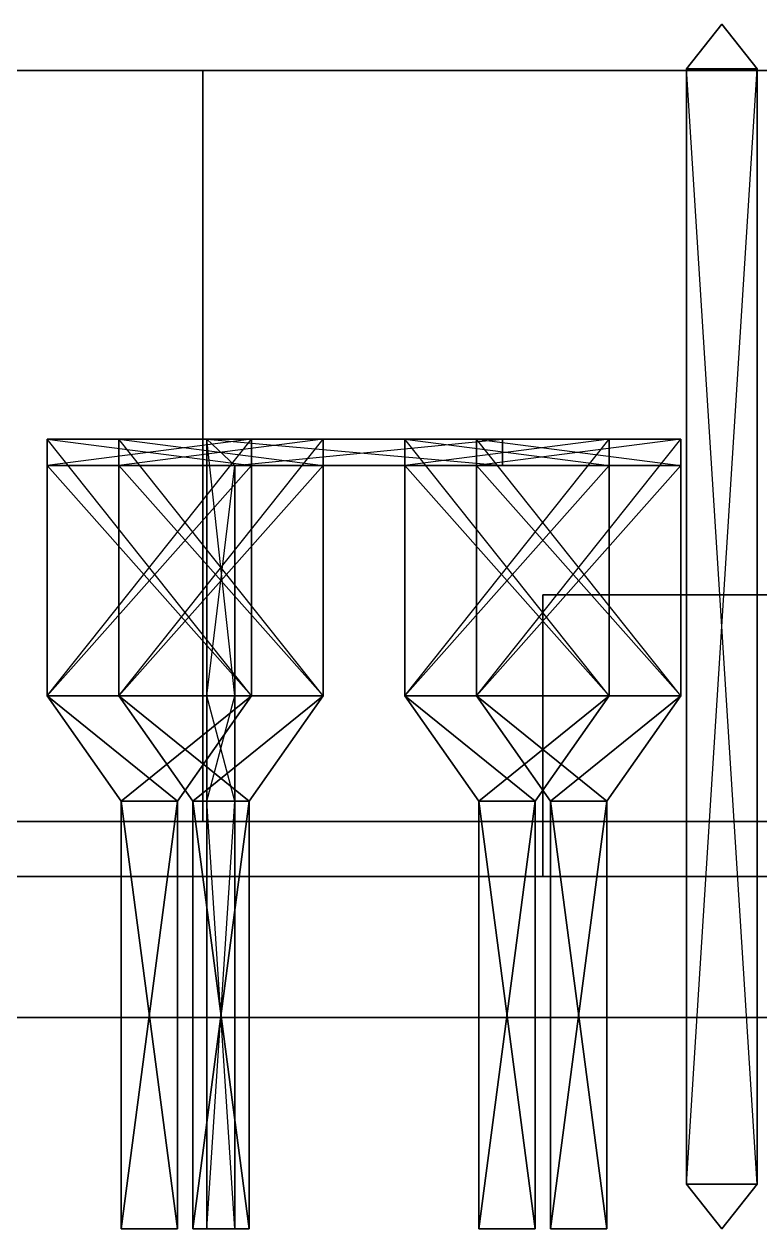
# Model space of a CAD drawing. Extents: x -2.5 to 50.3, y -2 to 6.5.
# Drawn here: x 27.05 to 32.27, y -2 to 6.55 of the extents above; entities that cross this region are included whole.
import ezdxf

# ---------------------------------------------------------------- set-up
doc = ezdxf.new("R2010")
doc.units = 0
doc.layers.add('UB3D', color=1, linetype='CONTINUOUS')

msp = doc.modelspace()

# ---------------------------------------------------------------- linework, layer by layer
at = {"layer": 'UB3D', "color": 254}
for points in [[(32.254, 6.233333, -57.154), (31.754, 6.233333, -57.154), (32.004, 6.55, -57.404)], [(31.754, 6.233333, -57.654), (32.254, 6.233333, -57.654), (32.004, 6.55, -57.404)], [(31.754, 6.233333, -57.154), (31.754, 6.233333, -57.654), (32.004, 6.55, -57.404)], [(32.254, 6.233333, -57.654), (32.254, 6.233333, -57.154), (32.004, 6.55, -57.404)], [(32.254, -1.683333, -57.154), (31.754, -1.683333, -57.154), (32.254, 6.233333, -57.154)], [(31.754, -1.683333, -57.154), (32.254, 6.233333, -57.154), (31.754, 6.233333, -57.154)], [(31.754, -1.683333, -57.654), (32.254, -1.683333, -57.654), (31.754, 6.233333, -57.654)], [(32.254, -1.683333, -57.654), (31.754, 6.233333, -57.654), (32.254, 6.233333, -57.654)], [(31.754, -1.683333, -57.154), (31.754, -1.683333, -57.654), (31.754, 6.233333, -57.154)], [(31.754, -1.683333, -57.654), (31.754, 6.233333, -57.154), (31.754, 6.233333, -57.654)], [(32.254, -1.683333, -57.654), (32.254, -1.683333, -57.154), (32.254, 6.233333, -57.654)], [(32.254, -1.683333, -57.154), (32.254, 6.233333, -57.654), (32.254, 6.233333, -57.154)], [(28.665, 1.783375, -12.8), (27.215, 1.783375, -12.8), (28.665, 3.605, -12.8)], [(27.215, 1.783375, -12.8), (28.665, 3.605, -12.8), (27.215, 3.605, -12.8)], [(28.665, 3.605, -12.8), (27.215, 3.605, -12.8), (28.665, 3.605, -10.7)], [(27.215, 3.605, -12.8), (28.665, 3.605, -10.7), (27.215, 3.605, -10.7)], [(28.665, 3.605, -10.7), (27.215, 3.605, -10.7), (28.665, 3.418166, -10.7)], [(27.215, 3.605, -10.7), (28.665, 3.418166, -10.7), (27.215, 3.418166, -10.7)], [(27.215, 1.783375, -12.8), (27.215, 1.783375, -12.6), (27.215, 3.605, -12.8)], [(27.215, 1.783375, -12.6), (27.215, 3.605, -12.8), (27.215, 3.418166, -12.6)], [(27.215, 3.605, -12.8), (27.215, 3.418166, -12.6), (27.215, 3.605, -10.7)], [(27.215, 3.418166, -12.6), (27.215, 3.605, -10.7), (27.215, 3.418166, -10.7)], [(27.215, 1.783375, -4.98), (28.665, 1.783375, -4.98), (27.215, 3.605, -4.98)], [(28.665, 1.783375, -4.98), (27.215, 3.605, -4.98), (28.665, 3.605, -4.98)], [(27.215, 3.605, -4.98), (28.665, 3.605, -4.98), (27.215, 3.605, -7.08)], [(28.665, 3.605, -4.98), (27.215, 3.605, -7.08), (28.665, 3.605, -7.08)], [(27.215, 3.605, -7.08), (28.665, 3.605, -7.08), (27.215, 3.418166, -7.08)], [(28.665, 3.605, -7.08), (27.215, 3.418166, -7.08), (28.665, 3.418166, -7.08)], [(27.215, 1.783375, -4.98), (27.215, 3.418166, -5.18), (27.215, 3.605, -4.98)], [(27.215, 3.418166, -5.18), (27.215, 3.605, -4.98), (27.215, 3.418166, -7.08)], [(27.215, 3.605, -4.98), (27.215, 3.418166, -7.08), (27.215, 3.605, -7.08)], [(27.723, 1.783375, -19.712), (29.173, 1.783375, -19.712), (27.723, 3.605, -19.712)], [(29.173, 1.783375, -19.712), (27.723, 3.605, -19.712), (29.173, 3.605, -19.712)], [(27.723, 3.605, -19.712), (29.173, 3.605, -19.712), (27.723, 3.605, -21.812)], [(29.173, 3.605, -19.712), (27.723, 3.605, -21.812), (29.173, 3.605, -21.812)], [(27.723, 3.605, -21.812), (29.173, 3.605, -21.812), (27.723, 3.418166, -21.812)], [(29.173, 3.605, -21.812), (27.723, 3.418166, -21.812), (29.173, 3.418166, -21.812)], [(27.723, 1.783375, -19.712), (27.723, 3.418166, -19.912), (27.723, 3.605, -19.712)], [(27.723, 3.418166, -19.912), (27.723, 3.605, -19.712), (27.723, 3.418166, -21.812)], [(27.723, 3.605, -19.712), (27.723, 3.418166, -21.812), (27.723, 3.605, -21.812)], [(29.173, 1.783375, -27.532), (27.723, 1.783375, -27.532), (29.173, 3.605, -27.532)], [(27.723, 1.783375, -27.532), (29.173, 3.605, -27.532), (27.723, 3.605, -27.532)], [(29.173, 3.605, -27.532), (27.723, 3.605, -27.532), (29.173, 3.605, -25.432)], [(27.723, 3.605, -27.532), (29.173, 3.605, -25.432), (27.723, 3.605, -25.432)], [(29.173, 3.605, -25.432), (27.723, 3.605, -25.432), (29.173, 3.418166, -25.432)], [(27.723, 3.605, -25.432), (29.173, 3.418166, -25.432), (27.723, 3.418166, -25.432)], [(27.723, 1.783375, -27.532), (27.723, 1.783375, -27.332), (27.723, 3.605, -27.532)], [(27.723, 1.783375, -27.332), (27.723, 3.605, -27.532), (27.723, 3.418166, -27.332)], [(27.723, 3.605, -27.532), (27.723, 3.418166, -27.332), (27.723, 3.605, -25.432)], [(27.723, 3.418166, -27.332), (27.723, 3.605, -25.432), (27.723, 3.418166, -25.432)], [(28.348, 1.783375, -49.493), (28.348, 1.783375, -48.043), (28.348, 3.605, -49.493)], [(28.348, 1.783375, -48.043), (28.348, 3.605, -49.493), (28.348, 3.605, -48.043)], [(28.348, 3.605, -49.493), (28.348, 3.605, -48.043), (30.448, 3.605, -49.493)], [(28.348, 3.605, -48.043), (30.448, 3.605, -49.493), (30.448, 3.605, -48.043)], [(28.348, 1.783375, -49.493), (28.548, 3.418166, -49.493), (28.348, 3.605, -49.493)], [(28.548, 3.418166, -49.493), (28.348, 3.605, -49.493), (30.448, 3.418166, -49.493)], [(28.348, 3.605, -49.493), (30.448, 3.418166, -49.493), (30.448, 3.605, -49.493)], [(28.348, 1.783375, -48.043), (28.548, 1.783375, -48.043), (28.348, 3.605, -48.043)], [(28.548, 1.783375, -48.043), (28.348, 3.605, -48.043), (28.548, 3.418166, -48.043)], [(28.348, 3.605, -48.043), (28.548, 3.418166, -48.043), (30.448, 3.605, -48.043)], [(28.348, 1.783375, -41.873), (28.348, 1.783375, -40.423), (28.348, 3.605, -41.873)], [(28.348, 1.783375, -40.423), (28.348, 3.605, -41.873), (28.348, 3.605, -40.423)], [(28.348, 3.605, -41.873), (28.348, 3.605, -40.423), (30.448, 3.605, -41.873)], [(28.348, 3.605, -40.423), (30.448, 3.605, -41.873), (30.448, 3.605, -40.423)], [(28.348, 1.783375, -41.873), (28.548, 3.418166, -41.873), (28.348, 3.605, -41.873)], [(28.548, 3.418166, -41.873), (28.348, 3.605, -41.873), (30.448, 3.418166, -41.873)], [(28.348, 3.605, -41.873), (30.448, 3.418166, -41.873), (30.448, 3.605, -41.873)], [(28.348, 1.783375, -40.423), (28.548, 1.783375, -40.423), (28.348, 3.605, -40.423)], [(28.548, 1.783375, -40.423), (28.348, 3.605, -40.423), (28.548, 3.418166, -40.423)], [(28.348, 3.605, -40.423), (28.548, 3.418166, -40.423), (30.448, 3.605, -40.423)], [(28.348, 1.783375, -39.333), (28.348, 1.783375, -37.883), (28.348, 3.605, -39.333)], [(28.348, 1.783375, -37.883), (28.348, 3.605, -39.333), (28.348, 3.605, -37.883)], [(28.348, 3.605, -39.333), (28.348, 3.605, -37.883), (30.448, 3.605, -39.333)], [(28.348, 3.605, -37.883), (30.448, 3.605, -39.333), (30.448, 3.605, -37.883)], [(28.348, 1.783375, -39.333), (28.548, 3.418166, -39.333), (28.348, 3.605, -39.333)], [(28.548, 3.418166, -39.333), (28.348, 3.605, -39.333), (30.448, 3.418166, -39.333)], [(28.348, 3.605, -39.333), (30.448, 3.418166, -39.333), (30.448, 3.605, -39.333)], [(28.348, 1.783375, -37.883), (28.548, 1.783375, -37.883), (28.348, 3.605, -37.883)], [(28.548, 1.783375, -37.883), (28.348, 3.605, -37.883), (28.548, 3.418166, -37.883)], [(28.348, 3.605, -37.883), (28.548, 3.418166, -37.883), (30.448, 3.605, -37.883)], [(28.348, 1.783375, -36.793), (28.348, 1.783375, -35.343), (28.348, 3.605, -36.793)], [(28.348, 1.783375, -35.343), (28.348, 3.605, -36.793), (28.348, 3.605, -35.343)], [(28.348, 3.605, -36.793), (28.348, 3.605, -35.343), (30.448, 3.605, -36.793)], [(28.348, 3.605, -35.343), (30.448, 3.605, -36.793), (30.448, 3.605, -35.343)], [(28.348, 1.783375, -36.793), (28.548, 3.418166, -36.793), (28.348, 3.605, -36.793)], [(28.548, 3.418166, -36.793), (28.348, 3.605, -36.793), (30.448, 3.418166, -36.793)], [(28.348, 3.605, -36.793), (30.448, 3.418166, -36.793), (30.448, 3.605, -36.793)], [(28.348, 1.783375, -35.343), (28.548, 1.783375, -35.343), (28.348, 3.605, -35.343)], [(28.548, 1.783375, -35.343), (28.348, 3.605, -35.343), (28.548, 3.418166, -35.343)], [(28.348, 3.605, -35.343), (28.548, 3.418166, -35.343), (30.448, 3.605, -35.343)], [(28.348, 1.783375, -46.953), (28.348, 1.783375, -45.503), (28.348, 3.605, -46.953)], [(28.348, 1.783375, -45.503), (28.348, 3.605, -46.953), (28.348, 3.605, -45.503)], [(28.348, 3.605, -46.953), (28.348, 3.605, -45.503), (30.448, 3.605, -46.953)], [(28.348, 3.605, -45.503), (30.448, 3.605, -46.953), (30.448, 3.605, -45.503)], [(28.348, 1.783375, -46.953), (28.548, 3.418166, -46.953), (28.348, 3.605, -46.953)], [(28.548, 3.418166, -46.953), (28.348, 3.605, -46.953), (30.448, 3.418166, -46.953)], [(28.348, 3.605, -46.953), (30.448, 3.418166, -46.953), (30.448, 3.605, -46.953)], [(28.348, 1.783375, -45.503), (28.548, 1.783375, -45.503), (28.348, 3.605, -45.503)], [(28.548, 1.783375, -45.503), (28.348, 3.605, -45.503), (28.548, 3.418166, -45.503)], [(28.348, 3.605, -45.503), (28.548, 3.418166, -45.503), (30.448, 3.605, -45.503)], [(28.348, 1.783375, -44.413), (28.348, 1.783375, -42.963), (28.348, 3.605, -44.413)], [(28.348, 1.783375, -42.963), (28.348, 3.605, -44.413), (28.348, 3.605, -42.963)], [(28.348, 3.605, -44.413), (28.348, 3.605, -42.963), (30.448, 3.605, -44.413)], [(28.348, 3.605, -42.963), (30.448, 3.605, -44.413), (30.448, 3.605, -42.963)], [(28.348, 1.783375, -44.413), (28.548, 3.418166, -44.413), (28.348, 3.605, -44.413)], [(28.548, 3.418166, -44.413), (28.348, 3.605, -44.413), (30.448, 3.418166, -44.413)], [(28.348, 3.605, -44.413), (30.448, 3.418166, -44.413), (30.448, 3.605, -44.413)], [(28.348, 1.783375, -42.963), (28.548, 1.783375, -42.963), (28.348, 3.605, -42.963)], [(28.548, 1.783375, -42.963), (28.348, 3.605, -42.963), (28.548, 3.418166, -42.963)], [(28.348, 3.605, -42.963), (28.548, 3.418166, -42.963), (30.448, 3.605, -42.963)], [(28.348, 1.783375, -52.033), (28.348, 1.783375, -50.583), (28.348, 3.605, -52.033)], [(28.348, 1.783375, -50.583), (28.348, 3.605, -52.033), (28.348, 3.605, -50.583)], [(28.348, 3.605, -52.033), (28.348, 3.605, -50.583), (30.448, 3.605, -52.033)], [(28.348, 3.605, -50.583), (30.448, 3.605, -52.033), (30.448, 3.605, -50.583)], [(28.348, 1.783375, -52.033), (28.548, 3.418166, -52.033), (28.348, 3.605, -52.033)], [(28.548, 3.418166, -52.033), (28.348, 3.605, -52.033), (30.448, 3.418166, -52.033)], [(28.348, 3.605, -52.033), (30.448, 3.418166, -52.033), (30.448, 3.605, -52.033)], [(28.348, 1.783375, -50.583), (28.548, 1.783375, -50.583), (28.348, 3.605, -50.583)], [(28.548, 1.783375, -50.583), (28.348, 3.605, -50.583), (28.548, 3.418166, -50.583)], [(28.348, 3.605, -50.583), (28.548, 3.418166, -50.583), (30.448, 3.605, -50.583)], [(28.348, 1.783375, -34.253), (28.348, 1.783375, -32.803), (28.348, 3.605, -34.253)], [(28.348, 1.783375, -32.803), (28.348, 3.605, -34.253), (28.348, 3.605, -32.803)], [(28.348, 3.605, -34.253), (28.348, 3.605, -32.803), (30.448, 3.605, -34.253)], [(28.348, 3.605, -32.803), (30.448, 3.605, -34.253), (30.448, 3.605, -32.803)], [(28.348, 1.783375, -34.253), (28.548, 3.418166, -34.253), (28.348, 3.605, -34.253)], [(28.548, 3.418166, -34.253), (28.348, 3.605, -34.253), (30.448, 3.418166, -34.253)], [(28.348, 3.605, -34.253), (30.448, 3.418166, -34.253), (30.448, 3.605, -34.253)], [(28.348, 1.783375, -32.803), (28.548, 1.783375, -32.803), (28.348, 3.605, -32.803)], [(28.548, 1.783375, -32.803), (28.348, 3.605, -32.803), (28.548, 3.418166, -32.803)], [(28.348, 3.605, -32.803), (28.548, 3.418166, -32.803), (30.448, 3.605, -32.803)], [(28.548, 3.418166, -48.043), (30.448, 3.605, -48.043), (30.448, 3.418166, -48.043)], [(28.548, 3.418166, -40.423), (30.448, 3.605, -40.423), (30.448, 3.418166, -40.423)], [(28.548, 3.418166, -37.883), (30.448, 3.605, -37.883), (30.448, 3.418166, -37.883)], [(28.548, 3.418166, -35.343), (30.448, 3.605, -35.343), (30.448, 3.418166, -35.343)], [(28.548, 3.418166, -45.503), (30.448, 3.605, -45.503), (30.448, 3.418166, -45.503)], [(28.548, 3.418166, -42.963), (30.448, 3.605, -42.963), (30.448, 3.418166, -42.963)], [(28.548, 3.418166, -50.583), (30.448, 3.605, -50.583), (30.448, 3.418166, -50.583)], [(28.548, 3.418166, -32.803), (30.448, 3.605, -32.803), (30.448, 3.418166, -32.803)], [(28.665, 1.783375, -12.8), (28.665, 3.418166, -12.6), (28.665, 3.605, -12.8)], [(28.665, 3.418166, -12.6), (28.665, 3.605, -12.8), (28.665, 3.418166, -10.7)], [(28.665, 3.605, -12.8), (28.665, 3.418166, -10.7), (28.665, 3.605, -10.7)], [(28.665, 1.783375, -4.98), (28.665, 1.783375, -5.18), (28.665, 3.605, -4.98)], [(28.665, 1.783375, -5.18), (28.665, 3.605, -4.98), (28.665, 3.418166, -5.18)], [(28.665, 3.605, -4.98), (28.665, 3.418166, -5.18), (28.665, 3.605, -7.08)], [(28.665, 3.418166, -5.18), (28.665, 3.605, -7.08), (28.665, 3.418166, -7.08)], [(29.173, 1.783375, -19.712), (29.173, 1.783375, -19.912), (29.173, 3.605, -19.712)], [(29.173, 1.783375, -19.912), (29.173, 3.605, -19.712), (29.173, 3.418166, -19.912)], [(29.173, 3.605, -19.712), (29.173, 3.418166, -19.912), (29.173, 3.605, -21.812)], [(29.173, 3.418166, -19.912), (29.173, 3.605, -21.812), (29.173, 3.418166, -21.812)], [(29.173, 1.783375, -27.532), (29.173, 3.418166, -27.332), (29.173, 3.605, -27.532)], [(29.173, 3.418166, -27.332), (29.173, 3.605, -27.532), (29.173, 3.418166, -25.432)], [(29.173, 3.605, -27.532), (29.173, 3.418166, -25.432), (29.173, 3.605, -25.432)], [(31.205, 1.783375, -12.8), (29.755, 1.783375, -12.8), (31.205, 3.605, -12.8)], [(29.755, 1.783375, -12.8), (31.205, 3.605, -12.8), (29.755, 3.605, -12.8)], [(31.205, 3.605, -12.8), (29.755, 3.605, -12.8), (31.205, 3.605, -10.7)], [(29.755, 3.605, -12.8), (31.205, 3.605, -10.7), (29.755, 3.605, -10.7)], [(31.205, 3.605, -10.7), (29.755, 3.605, -10.7), (31.205, 3.418166, -10.7)], [(29.755, 3.605, -10.7), (31.205, 3.418166, -10.7), (29.755, 3.418166, -10.7)], [(29.755, 1.783375, -12.8), (29.755, 1.783375, -12.6), (29.755, 3.605, -12.8)], [(29.755, 1.783375, -12.6), (29.755, 3.605, -12.8), (29.755, 3.418166, -12.6)], [(29.755, 3.605, -12.8), (29.755, 3.418166, -12.6), (29.755, 3.605, -10.7)], [(29.755, 3.418166, -12.6), (29.755, 3.605, -10.7), (29.755, 3.418166, -10.7)], [(29.755, 1.783375, -4.98), (31.205, 1.783375, -4.98), (29.755, 3.605, -4.98)], [(31.205, 1.783375, -4.98), (29.755, 3.605, -4.98), (31.205, 3.605, -4.98)], [(29.755, 3.605, -4.98), (31.205, 3.605, -4.98), (29.755, 3.605, -7.08)], [(31.205, 3.605, -4.98), (29.755, 3.605, -7.08), (31.205, 3.605, -7.08)], [(29.755, 3.605, -7.08), (31.205, 3.605, -7.08), (29.755, 3.418166, -7.08)], [(31.205, 3.605, -7.08), (29.755, 3.418166, -7.08), (31.205, 3.418166, -7.08)], [(29.755, 1.783375, -4.98), (29.755, 3.418166, -5.18), (29.755, 3.605, -4.98)], [(29.755, 3.418166, -5.18), (29.755, 3.605, -4.98), (29.755, 3.418166, -7.08)], [(29.755, 3.605, -4.98), (29.755, 3.418166, -7.08), (29.755, 3.605, -7.08)], [(31.713, 1.783375, -27.532), (30.263, 1.783375, -27.532), (31.713, 3.605, -27.532)], [(30.263, 1.783375, -27.532), (31.713, 3.605, -27.532), (30.263, 3.605, -27.532)], [(31.713, 3.605, -27.532), (30.263, 3.605, -27.532), (31.713, 3.605, -25.432)], [(30.263, 3.605, -27.532), (31.713, 3.605, -25.432), (30.263, 3.605, -25.432)], [(31.713, 3.605, -25.432), (30.263, 3.605, -25.432), (31.713, 3.418166, -25.432)], [(30.263, 3.605, -25.432), (31.713, 3.418166, -25.432), (30.263, 3.418166, -25.432)], [(30.263, 1.783375, -27.532), (30.263, 1.783375, -27.332), (30.263, 3.605, -27.532)], [(30.263, 1.783375, -27.332), (30.263, 3.605, -27.532), (30.263, 3.418166, -27.332)], [(30.263, 3.605, -27.532), (30.263, 3.418166, -27.332), (30.263, 3.605, -25.432)], [(30.263, 3.418166, -27.332), (30.263, 3.605, -25.432), (30.263, 3.418166, -25.432)], [(30.263, 1.783375, -19.712), (31.713, 1.783375, -19.712), (30.263, 3.605, -19.712)], [(31.713, 1.783375, -19.712), (30.263, 3.605, -19.712), (31.713, 3.605, -19.712)], [(30.263, 3.605, -19.712), (31.713, 3.605, -19.712), (30.263, 3.605, -21.812)], [(31.713, 3.605, -19.712), (30.263, 3.605, -21.812), (31.713, 3.605, -21.812)], [(30.263, 3.605, -21.812), (31.713, 3.605, -21.812), (30.263, 3.418166, -21.812)], [(31.713, 3.605, -21.812), (30.263, 3.418166, -21.812), (31.713, 3.418166, -21.812)], [(30.263, 1.783375, -19.712), (30.263, 3.418166, -19.912), (30.263, 3.605, -19.712)], [(30.263, 3.418166, -19.912), (30.263, 3.605, -19.712), (30.263, 3.418166, -21.812)], [(30.263, 3.605, -19.712), (30.263, 3.418166, -21.812), (30.263, 3.605, -21.812)], [(30.448, 3.605, -49.493), (30.448, 3.605, -48.043), (30.448, 3.418166, -49.493)], [(30.448, 3.605, -48.043), (30.448, 3.418166, -49.493), (30.448, 3.418166, -48.043)], [(30.448, 3.605, -41.873), (30.448, 3.605, -40.423), (30.448, 3.418166, -41.873)], [(30.448, 3.605, -40.423), (30.448, 3.418166, -41.873), (30.448, 3.418166, -40.423)], [(30.448, 3.605, -39.333), (30.448, 3.605, -37.883), (30.448, 3.418166, -39.333)], [(30.448, 3.605, -37.883), (30.448, 3.418166, -39.333), (30.448, 3.418166, -37.883)], [(30.448, 3.605, -36.793), (30.448, 3.605, -35.343), (30.448, 3.418166, -36.793)], [(30.448, 3.605, -35.343), (30.448, 3.418166, -36.793), (30.448, 3.418166, -35.343)], [(30.448, 3.605, -46.953), (30.448, 3.605, -45.503), (30.448, 3.418166, -46.953)], [(30.448, 3.605, -45.503), (30.448, 3.418166, -46.953), (30.448, 3.418166, -45.503)], [(30.448, 3.605, -44.413), (30.448, 3.605, -42.963), (30.448, 3.418166, -44.413)], [(30.448, 3.605, -42.963), (30.448, 3.418166, -44.413), (30.448, 3.418166, -42.963)], [(30.448, 3.605, -52.033), (30.448, 3.605, -50.583), (30.448, 3.418166, -52.033)], [(30.448, 3.605, -50.583), (30.448, 3.418166, -52.033), (30.448, 3.418166, -50.583)], [(30.448, 3.605, -34.253), (30.448, 3.605, -32.803), (30.448, 3.418166, -34.253)], [(30.448, 3.605, -32.803), (30.448, 3.418166, -34.253), (30.448, 3.418166, -32.803)], [(31.205, 1.783375, -12.8), (31.205, 3.418166, -12.6), (31.205, 3.605, -12.8)], [(31.205, 3.418166, -12.6), (31.205, 3.605, -12.8), (31.205, 3.418166, -10.7)], [(31.205, 3.605, -12.8), (31.205, 3.418166, -10.7), (31.205, 3.605, -10.7)], [(31.205, 1.783375, -4.98), (31.205, 1.783375, -5.18), (31.205, 3.605, -4.98)], [(31.205, 1.783375, -5.18), (31.205, 3.605, -4.98), (31.205, 3.418166, -5.18)], [(31.205, 3.605, -4.98), (31.205, 3.418166, -5.18), (31.205, 3.605, -7.08)], [(31.205, 3.418166, -5.18), (31.205, 3.605, -7.08), (31.205, 3.418166, -7.08)], [(31.713, 1.783375, -27.532), (31.713, 3.418166, -27.332), (31.713, 3.605, -27.532)], [(31.713, 3.418166, -27.332), (31.713, 3.605, -27.532), (31.713, 3.418166, -25.432)], [(31.713, 3.605, -27.532), (31.713, 3.418166, -25.432), (31.713, 3.605, -25.432)], [(31.713, 1.783375, -19.712), (31.713, 1.783375, -19.912), (31.713, 3.605, -19.712)], [(31.713, 1.783375, -19.912), (31.713, 3.605, -19.712), (31.713, 3.418166, -19.912)], [(31.713, 3.605, -19.712), (31.713, 3.418166, -19.912), (31.713, 3.605, -21.812)], [(31.713, 3.418166, -19.912), (31.713, 3.605, -21.812), (31.713, 3.418166, -21.812)], [(28.665, 3.418166, -10.7), (27.215, 3.418166, -10.7), (28.665, 3.418166, -12.6)], [(27.215, 3.418166, -10.7), (28.665, 3.418166, -12.6), (27.215, 3.418166, -12.6)], [(28.665, 3.418166, -12.6), (27.215, 3.418166, -12.6), (28.665, 1.783375, -12.6)], [(27.215, 3.418166, -12.6), (28.665, 1.783375, -12.6), (27.215, 1.783375, -12.6)], [(27.215, 3.418166, -7.08), (28.665, 3.418166, -7.08), (27.215, 3.418166, -5.18)], [(28.665, 3.418166, -7.08), (27.215, 3.418166, -5.18), (28.665, 3.418166, -5.18)], [(27.215, 3.418166, -5.18), (28.665, 3.418166, -5.18), (27.215, 1.783375, -5.18)], [(28.665, 3.418166, -5.18), (27.215, 1.783375, -5.18), (28.665, 1.783375, -5.18)], [(27.215, 1.783375, -5.18), (27.215, 1.783375, -4.98), (27.215, 3.418166, -5.18)], [(27.723, 3.418166, -21.812), (29.173, 3.418166, -21.812), (27.723, 3.418166, -19.912)], [(29.173, 3.418166, -21.812), (27.723, 3.418166, -19.912), (29.173, 3.418166, -19.912)], [(27.723, 3.418166, -19.912), (29.173, 3.418166, -19.912), (27.723, 1.783375, -19.912)], [(29.173, 3.418166, -19.912), (27.723, 1.783375, -19.912), (29.173, 1.783375, -19.912)], [(27.723, 1.783375, -19.912), (27.723, 1.783375, -19.712), (27.723, 3.418166, -19.912)], [(29.173, 3.418166, -25.432), (27.723, 3.418166, -25.432), (29.173, 3.418166, -27.332)], [(27.723, 3.418166, -25.432), (29.173, 3.418166, -27.332), (27.723, 3.418166, -27.332)], [(29.173, 3.418166, -27.332), (27.723, 3.418166, -27.332), (29.173, 1.783375, -27.332)], [(27.723, 3.418166, -27.332), (29.173, 1.783375, -27.332), (27.723, 1.783375, -27.332)], [(28.548, 1.783375, -49.493), (28.348, 1.783375, -49.493), (28.548, 3.418166, -49.493)], [(28.548, 1.783375, -41.873), (28.348, 1.783375, -41.873), (28.548, 3.418166, -41.873)], [(28.548, 1.783375, -39.333), (28.348, 1.783375, -39.333), (28.548, 3.418166, -39.333)], [(28.548, 1.783375, -36.793), (28.348, 1.783375, -36.793), (28.548, 3.418166, -36.793)], [(28.548, 1.783375, -46.953), (28.348, 1.783375, -46.953), (28.548, 3.418166, -46.953)], [(28.548, 1.783375, -44.413), (28.348, 1.783375, -44.413), (28.548, 3.418166, -44.413)], [(28.548, 1.783375, -52.033), (28.348, 1.783375, -52.033), (28.548, 3.418166, -52.033)], [(28.548, 1.783375, -34.253), (28.348, 1.783375, -34.253), (28.548, 3.418166, -34.253)], [(30.448, 3.418166, -49.493), (30.448, 3.418166, -48.043), (28.548, 3.418166, -49.493)], [(30.448, 3.418166, -48.043), (28.548, 3.418166, -49.493), (28.548, 3.418166, -48.043)], [(28.548, 3.418166, -49.493), (28.548, 3.418166, -48.043), (28.548, 1.783375, -49.493)], [(28.548, 3.418166, -48.043), (28.548, 1.783375, -49.493), (28.548, 1.783375, -48.043)], [(30.448, 3.418166, -41.873), (30.448, 3.418166, -40.423), (28.548, 3.418166, -41.873)], [(30.448, 3.418166, -40.423), (28.548, 3.418166, -41.873), (28.548, 3.418166, -40.423)], [(28.548, 3.418166, -41.873), (28.548, 3.418166, -40.423), (28.548, 1.783375, -41.873)], [(28.548, 3.418166, -40.423), (28.548, 1.783375, -41.873), (28.548, 1.783375, -40.423)], [(30.448, 3.418166, -39.333), (30.448, 3.418166, -37.883), (28.548, 3.418166, -39.333)], [(30.448, 3.418166, -37.883), (28.548, 3.418166, -39.333), (28.548, 3.418166, -37.883)], [(28.548, 3.418166, -39.333), (28.548, 3.418166, -37.883), (28.548, 1.783375, -39.333)], [(28.548, 3.418166, -37.883), (28.548, 1.783375, -39.333), (28.548, 1.783375, -37.883)], [(30.448, 3.418166, -36.793), (30.448, 3.418166, -35.343), (28.548, 3.418166, -36.793)], [(30.448, 3.418166, -35.343), (28.548, 3.418166, -36.793), (28.548, 3.418166, -35.343)], [(28.548, 3.418166, -36.793), (28.548, 3.418166, -35.343), (28.548, 1.783375, -36.793)], [(28.548, 3.418166, -35.343), (28.548, 1.783375, -36.793), (28.548, 1.783375, -35.343)], [(30.448, 3.418166, -46.953), (30.448, 3.418166, -45.503), (28.548, 3.418166, -46.953)], [(30.448, 3.418166, -45.503), (28.548, 3.418166, -46.953), (28.548, 3.418166, -45.503)], [(28.548, 3.418166, -46.953), (28.548, 3.418166, -45.503), (28.548, 1.783375, -46.953)], [(28.548, 3.418166, -45.503), (28.548, 1.783375, -46.953), (28.548, 1.783375, -45.503)], [(30.448, 3.418166, -44.413), (30.448, 3.418166, -42.963), (28.548, 3.418166, -44.413)], [(30.448, 3.418166, -42.963), (28.548, 3.418166, -44.413), (28.548, 3.418166, -42.963)], [(28.548, 3.418166, -44.413), (28.548, 3.418166, -42.963), (28.548, 1.783375, -44.413)], [(28.548, 3.418166, -42.963), (28.548, 1.783375, -44.413), (28.548, 1.783375, -42.963)], [(30.448, 3.418166, -52.033), (30.448, 3.418166, -50.583), (28.548, 3.418166, -52.033)], [(30.448, 3.418166, -50.583), (28.548, 3.418166, -52.033), (28.548, 3.418166, -50.583)], [(28.548, 3.418166, -52.033), (28.548, 3.418166, -50.583), (28.548, 1.783375, -52.033)], [(28.548, 3.418166, -50.583), (28.548, 1.783375, -52.033), (28.548, 1.783375, -50.583)], [(30.448, 3.418166, -34.253), (30.448, 3.418166, -32.803), (28.548, 3.418166, -34.253)], [(30.448, 3.418166, -32.803), (28.548, 3.418166, -34.253), (28.548, 3.418166, -32.803)], [(28.548, 3.418166, -34.253), (28.548, 3.418166, -32.803), (28.548, 1.783375, -34.253)], [(28.548, 3.418166, -32.803), (28.548, 1.783375, -34.253), (28.548, 1.783375, -32.803)], [(28.665, 1.783375, -12.6), (28.665, 1.783375, -12.8), (28.665, 3.418166, -12.6)], [(29.173, 1.783375, -27.332), (29.173, 1.783375, -27.532), (29.173, 3.418166, -27.332)], [(31.205, 3.418166, -10.7), (29.755, 3.418166, -10.7), (31.205, 3.418166, -12.6)], [(29.755, 3.418166, -10.7), (31.205, 3.418166, -12.6), (29.755, 3.418166, -12.6)], [(31.205, 3.418166, -12.6), (29.755, 3.418166, -12.6), (31.205, 1.783375, -12.6)], [(29.755, 3.418166, -12.6), (31.205, 1.783375, -12.6), (29.755, 1.783375, -12.6)], [(29.755, 3.418166, -7.08), (31.205, 3.418166, -7.08), (29.755, 3.418166, -5.18)], [(31.205, 3.418166, -7.08), (29.755, 3.418166, -5.18), (31.205, 3.418166, -5.18)], [(29.755, 3.418166, -5.18), (31.205, 3.418166, -5.18), (29.755, 1.783375, -5.18)], [(31.205, 3.418166, -5.18), (29.755, 1.783375, -5.18), (31.205, 1.783375, -5.18)], [(29.755, 1.783375, -5.18), (29.755, 1.783375, -4.98), (29.755, 3.418166, -5.18)], [(31.713, 3.418166, -25.432), (30.263, 3.418166, -25.432), (31.713, 3.418166, -27.332)], [(30.263, 3.418166, -25.432), (31.713, 3.418166, -27.332), (30.263, 3.418166, -27.332)], [(31.713, 3.418166, -27.332), (30.263, 3.418166, -27.332), (31.713, 1.783375, -27.332)], [(30.263, 3.418166, -27.332), (31.713, 1.783375, -27.332), (30.263, 1.783375, -27.332)], [(30.263, 3.418166, -21.812), (31.713, 3.418166, -21.812), (30.263, 3.418166, -19.912)], [(31.713, 3.418166, -21.812), (30.263, 3.418166, -19.912), (31.713, 3.418166, -19.912)], [(30.263, 3.418166, -19.912), (31.713, 3.418166, -19.912), (30.263, 1.783375, -19.912)], [(31.713, 3.418166, -19.912), (30.263, 1.783375, -19.912), (31.713, 1.783375, -19.912)], [(30.263, 1.783375, -19.912), (30.263, 1.783375, -19.712), (30.263, 3.418166, -19.912)], [(31.205, 1.783375, -12.6), (31.205, 1.783375, -12.8), (31.205, 3.418166, -12.6)], [(31.713, 1.783375, -27.332), (31.713, 1.783375, -27.532), (31.713, 3.418166, -27.332)], [(27.74, 1.036041, -12.8), (28.665, 1.783375, -12.8), (27.215, 1.783375, -12.8)], [(28.665, 1.783375, -12.6), (27.215, 1.783375, -12.6), (28.14, 1.036041, -12.6)], [(27.215, 1.783375, -12.6), (28.14, 1.036041, -12.6), (27.74, 1.036041, -12.6)], [(27.74, 1.036041, -12.8), (27.74, 1.036041, -12.6), (27.215, 1.783375, -12.8)], [(27.74, 1.036041, -12.6), (27.215, 1.783375, -12.8), (27.215, 1.783375, -12.6)], [(27.74, 1.036041, -4.98), (28.14, 1.036041, -4.98), (27.215, 1.783375, -4.98)], [(28.14, 1.036041, -4.98), (27.215, 1.783375, -4.98), (28.665, 1.783375, -4.98)], [(27.215, 1.783375, -5.18), (28.665, 1.783375, -5.18), (27.74, 1.036041, -5.18)], [(27.74, 1.036041, -5.18), (27.74, 1.036041, -4.98), (27.215, 1.783375, -5.18)], [(27.74, 1.036041, -4.98), (27.215, 1.783375, -5.18), (27.215, 1.783375, -4.98)], [(28.248, 1.036041, -19.712), (28.648, 1.036041, -19.712), (27.723, 1.783375, -19.712)], [(28.648, 1.036041, -19.712), (27.723, 1.783375, -19.712), (29.173, 1.783375, -19.712)], [(27.723, 1.783375, -19.912), (29.173, 1.783375, -19.912), (28.248, 1.036041, -19.912)], [(28.248, 1.036041, -19.912), (28.248, 1.036041, -19.712), (27.723, 1.783375, -19.912)], [(28.248, 1.036041, -19.712), (27.723, 1.783375, -19.912), (27.723, 1.783375, -19.712)], [(28.248, 1.036041, -27.532), (29.173, 1.783375, -27.532), (27.723, 1.783375, -27.532)], [(29.173, 1.783375, -27.332), (27.723, 1.783375, -27.332), (28.648, 1.036041, -27.332)], [(27.723, 1.783375, -27.332), (28.648, 1.036041, -27.332), (28.248, 1.036041, -27.332)], [(28.248, 1.036041, -27.532), (28.248, 1.036041, -27.332), (27.723, 1.783375, -27.532)], [(28.248, 1.036041, -27.332), (27.723, 1.783375, -27.532), (27.723, 1.783375, -27.332)], [(28.14, 1.036041, -12.8), (27.74, 1.036041, -12.8), (28.665, 1.783375, -12.8)], [(28.665, 1.783375, -5.18), (27.74, 1.036041, -5.18), (28.14, 1.036041, -5.18)], [(28.14, 1.036041, -12.6), (28.14, 1.036041, -12.8), (28.665, 1.783375, -12.6)], [(28.14, 1.036041, -12.8), (28.665, 1.783375, -12.6), (28.665, 1.783375, -12.8)], [(28.14, 1.036041, -4.98), (28.14, 1.036041, -5.18), (28.665, 1.783375, -4.98)], [(28.14, 1.036041, -5.18), (28.665, 1.783375, -4.98), (28.665, 1.783375, -5.18)], [(29.173, 1.783375, -19.912), (28.248, 1.036041, -19.912), (28.648, 1.036041, -19.912)], [(28.648, 1.036041, -27.532), (28.248, 1.036041, -27.532), (29.173, 1.783375, -27.532)], [(28.348, 1.036041, -48.968), (28.348, 1.036041, -48.568), (28.348, 1.783375, -49.493)], [(28.348, 1.036041, -48.568), (28.348, 1.783375, -49.493), (28.348, 1.783375, -48.043)], [(28.548, 1.036041, -48.968), (28.348, 1.036041, -48.968), (28.548, 1.783375, -49.493)], [(28.348, 1.036041, -48.968), (28.548, 1.783375, -49.493), (28.348, 1.783375, -49.493)], [(28.348, 1.036041, -48.568), (28.548, 1.036041, -48.568), (28.348, 1.783375, -48.043)], [(28.548, 1.036041, -48.568), (28.348, 1.783375, -48.043), (28.548, 1.783375, -48.043)], [(28.348, 1.036041, -41.348), (28.348, 1.036041, -40.948), (28.348, 1.783375, -41.873)], [(28.348, 1.036041, -40.948), (28.348, 1.783375, -41.873), (28.348, 1.783375, -40.423)], [(28.548, 1.036041, -41.348), (28.348, 1.036041, -41.348), (28.548, 1.783375, -41.873)], [(28.348, 1.036041, -41.348), (28.548, 1.783375, -41.873), (28.348, 1.783375, -41.873)], [(28.348, 1.036041, -40.948), (28.548, 1.036041, -40.948), (28.348, 1.783375, -40.423)], [(28.548, 1.036041, -40.948), (28.348, 1.783375, -40.423), (28.548, 1.783375, -40.423)], [(28.348, 1.036041, -38.808), (28.348, 1.036041, -38.408), (28.348, 1.783375, -39.333)], [(28.348, 1.036041, -38.408), (28.348, 1.783375, -39.333), (28.348, 1.783375, -37.883)], [(28.548, 1.036041, -38.808), (28.348, 1.036041, -38.808), (28.548, 1.783375, -39.333)], [(28.348, 1.036041, -38.808), (28.548, 1.783375, -39.333), (28.348, 1.783375, -39.333)], [(28.348, 1.036041, -38.408), (28.548, 1.036041, -38.408), (28.348, 1.783375, -37.883)], [(28.548, 1.036041, -38.408), (28.348, 1.783375, -37.883), (28.548, 1.783375, -37.883)], [(28.348, 1.036041, -36.268), (28.348, 1.036041, -35.868), (28.348, 1.783375, -36.793)], [(28.348, 1.036041, -35.868), (28.348, 1.783375, -36.793), (28.348, 1.783375, -35.343)], [(28.548, 1.036041, -36.268), (28.348, 1.036041, -36.268), (28.548, 1.783375, -36.793)], [(28.348, 1.036041, -36.268), (28.548, 1.783375, -36.793), (28.348, 1.783375, -36.793)], [(28.348, 1.036041, -35.868), (28.548, 1.036041, -35.868), (28.348, 1.783375, -35.343)], [(28.548, 1.036041, -35.868), (28.348, 1.783375, -35.343), (28.548, 1.783375, -35.343)], [(28.348, 1.036041, -46.428), (28.348, 1.036041, -46.028), (28.348, 1.783375, -46.953)], [(28.348, 1.036041, -46.028), (28.348, 1.783375, -46.953), (28.348, 1.783375, -45.503)], [(28.548, 1.036041, -46.428), (28.348, 1.036041, -46.428), (28.548, 1.783375, -46.953)], [(28.348, 1.036041, -46.428), (28.548, 1.783375, -46.953), (28.348, 1.783375, -46.953)], [(28.348, 1.036041, -46.028), (28.548, 1.036041, -46.028), (28.348, 1.783375, -45.503)], [(28.548, 1.036041, -46.028), (28.348, 1.783375, -45.503), (28.548, 1.783375, -45.503)], [(28.348, 1.036041, -43.888), (28.348, 1.036041, -43.488), (28.348, 1.783375, -44.413)], [(28.348, 1.036041, -43.488), (28.348, 1.783375, -44.413), (28.348, 1.783375, -42.963)], [(28.548, 1.036041, -43.888), (28.348, 1.036041, -43.888), (28.548, 1.783375, -44.413)], [(28.348, 1.036041, -43.888), (28.548, 1.783375, -44.413), (28.348, 1.783375, -44.413)], [(28.348, 1.036041, -43.488), (28.548, 1.036041, -43.488), (28.348, 1.783375, -42.963)], [(28.548, 1.036041, -43.488), (28.348, 1.783375, -42.963), (28.548, 1.783375, -42.963)], [(28.348, 1.036041, -51.508), (28.348, 1.036041, -51.108), (28.348, 1.783375, -52.033)], [(28.348, 1.036041, -51.108), (28.348, 1.783375, -52.033), (28.348, 1.783375, -50.583)], [(28.548, 1.036041, -51.508), (28.348, 1.036041, -51.508), (28.548, 1.783375, -52.033)], [(28.348, 1.036041, -51.508), (28.548, 1.783375, -52.033), (28.348, 1.783375, -52.033)], [(28.348, 1.036041, -51.108), (28.548, 1.036041, -51.108), (28.348, 1.783375, -50.583)], [(28.548, 1.036041, -51.108), (28.348, 1.783375, -50.583), (28.548, 1.783375, -50.583)], [(28.348, 1.036041, -33.728), (28.348, 1.036041, -33.328), (28.348, 1.783375, -34.253)], [(28.348, 1.036041, -33.328), (28.348, 1.783375, -34.253), (28.348, 1.783375, -32.803)], [(28.548, 1.036041, -33.728), (28.348, 1.036041, -33.728), (28.548, 1.783375, -34.253)], [(28.348, 1.036041, -33.728), (28.548, 1.783375, -34.253), (28.348, 1.783375, -34.253)], [(28.348, 1.036041, -33.328), (28.548, 1.036041, -33.328), (28.348, 1.783375, -32.803)], [(28.548, 1.036041, -33.328), (28.348, 1.783375, -32.803), (28.548, 1.783375, -32.803)], [(28.548, 1.783375, -49.493), (28.548, 1.783375, -48.043), (28.548, 1.036041, -48.968)], [(28.548, 1.783375, -48.043), (28.548, 1.036041, -48.968), (28.548, 1.036041, -48.568)], [(28.548, 1.783375, -41.873), (28.548, 1.783375, -40.423), (28.548, 1.036041, -41.348)], [(28.548, 1.783375, -40.423), (28.548, 1.036041, -41.348), (28.548, 1.036041, -40.948)], [(28.548, 1.783375, -39.333), (28.548, 1.783375, -37.883), (28.548, 1.036041, -38.808)], [(28.548, 1.783375, -37.883), (28.548, 1.036041, -38.808), (28.548, 1.036041, -38.408)], [(28.548, 1.783375, -36.793), (28.548, 1.783375, -35.343), (28.548, 1.036041, -36.268)], [(28.548, 1.783375, -35.343), (28.548, 1.036041, -36.268), (28.548, 1.036041, -35.868)], [(28.548, 1.783375, -46.953), (28.548, 1.783375, -45.503), (28.548, 1.036041, -46.428)], [(28.548, 1.783375, -45.503), (28.548, 1.036041, -46.428), (28.548, 1.036041, -46.028)], [(28.548, 1.783375, -44.413), (28.548, 1.783375, -42.963), (28.548, 1.036041, -43.888)], [(28.548, 1.783375, -42.963), (28.548, 1.036041, -43.888), (28.548, 1.036041, -43.488)], [(28.548, 1.783375, -52.033), (28.548, 1.783375, -50.583), (28.548, 1.036041, -51.508)], [(28.548, 1.783375, -50.583), (28.548, 1.036041, -51.508), (28.548, 1.036041, -51.108)], [(28.548, 1.783375, -34.253), (28.548, 1.783375, -32.803), (28.548, 1.036041, -33.728)], [(28.548, 1.783375, -32.803), (28.548, 1.036041, -33.728), (28.548, 1.036041, -33.328)], [(28.648, 1.036041, -19.712), (28.648, 1.036041, -19.912), (29.173, 1.783375, -19.712)], [(28.648, 1.036041, -19.912), (29.173, 1.783375, -19.712), (29.173, 1.783375, -19.912)], [(28.648, 1.036041, -27.332), (28.648, 1.036041, -27.532), (29.173, 1.783375, -27.332)], [(28.648, 1.036041, -27.532), (29.173, 1.783375, -27.332), (29.173, 1.783375, -27.532)], [(30.28, 1.036041, -12.8), (31.205, 1.783375, -12.8), (29.755, 1.783375, -12.8)], [(31.205, 1.783375, -12.6), (29.755, 1.783375, -12.6), (30.68, 1.036041, -12.6)], [(29.755, 1.783375, -12.6), (30.68, 1.036041, -12.6), (30.28, 1.036041, -12.6)], [(30.28, 1.036041, -12.8), (30.28, 1.036041, -12.6), (29.755, 1.783375, -12.8)], [(30.28, 1.036041, -12.6), (29.755, 1.783375, -12.8), (29.755, 1.783375, -12.6)], [(30.28, 1.036041, -4.98), (30.68, 1.036041, -4.98), (29.755, 1.783375, -4.98)], [(30.68, 1.036041, -4.98), (29.755, 1.783375, -4.98), (31.205, 1.783375, -4.98)], [(29.755, 1.783375, -5.18), (31.205, 1.783375, -5.18), (30.28, 1.036041, -5.18)], [(30.28, 1.036041, -5.18), (30.28, 1.036041, -4.98), (29.755, 1.783375, -5.18)], [(30.28, 1.036041, -4.98), (29.755, 1.783375, -5.18), (29.755, 1.783375, -4.98)], [(30.788, 1.036041, -27.532), (31.713, 1.783375, -27.532), (30.263, 1.783375, -27.532)], [(31.713, 1.783375, -27.332), (30.263, 1.783375, -27.332), (31.188, 1.036041, -27.332)], [(30.263, 1.783375, -27.332), (31.188, 1.036041, -27.332), (30.788, 1.036041, -27.332)], [(30.788, 1.036041, -27.532), (30.788, 1.036041, -27.332), (30.263, 1.783375, -27.532)], [(30.788, 1.036041, -27.332), (30.263, 1.783375, -27.532), (30.263, 1.783375, -27.332)], [(30.788, 1.036041, -19.712), (31.188, 1.036041, -19.712), (30.263, 1.783375, -19.712)], [(31.188, 1.036041, -19.712), (30.263, 1.783375, -19.712), (31.713, 1.783375, -19.712)], [(30.263, 1.783375, -19.912), (31.713, 1.783375, -19.912), (30.788, 1.036041, -19.912)], [(30.788, 1.036041, -19.912), (30.788, 1.036041, -19.712), (30.263, 1.783375, -19.912)], [(30.788, 1.036041, -19.712), (30.263, 1.783375, -19.912), (30.263, 1.783375, -19.712)], [(30.68, 1.036041, -12.8), (30.28, 1.036041, -12.8), (31.205, 1.783375, -12.8)], [(31.205, 1.783375, -5.18), (30.28, 1.036041, -5.18), (30.68, 1.036041, -5.18)], [(30.68, 1.036041, -12.6), (30.68, 1.036041, -12.8), (31.205, 1.783375, -12.6)], [(30.68, 1.036041, -12.8), (31.205, 1.783375, -12.6), (31.205, 1.783375, -12.8)], [(30.68, 1.036041, -4.98), (30.68, 1.036041, -5.18), (31.205, 1.783375, -4.98)], [(30.68, 1.036041, -5.18), (31.205, 1.783375, -4.98), (31.205, 1.783375, -5.18)], [(31.188, 1.036041, -27.532), (30.788, 1.036041, -27.532), (31.713, 1.783375, -27.532)], [(31.713, 1.783375, -19.912), (30.788, 1.036041, -19.912), (31.188, 1.036041, -19.912)], [(31.188, 1.036041, -27.332), (31.188, 1.036041, -27.532), (31.713, 1.783375, -27.332)], [(31.188, 1.036041, -27.532), (31.713, 1.783375, -27.332), (31.713, 1.783375, -27.532)], [(31.188, 1.036041, -19.712), (31.188, 1.036041, -19.912), (31.713, 1.783375, -19.712)], [(31.188, 1.036041, -19.912), (31.713, 1.783375, -19.712), (31.713, 1.783375, -19.912)], [(28.14, -2, -12.8), (27.74, -2, -12.8), (28.14, 1.036041, -12.8)], [(27.74, -2, -12.8), (28.14, 1.036041, -12.8), (27.74, 1.036041, -12.8)], [(28.14, 1.036041, -12.6), (27.74, 1.036041, -12.6), (28.14, -2, -12.6)], [(27.74, 1.036041, -12.6), (28.14, -2, -12.6), (27.74, -2, -12.6)], [(27.74, -2, -12.8), (27.74, -2, -12.6), (27.74, 1.036041, -12.8)], [(27.74, -2, -12.6), (27.74, 1.036041, -12.8), (27.74, 1.036041, -12.6)], [(27.74, -2, -4.98), (28.14, -2, -4.98), (27.74, 1.036041, -4.98)], [(28.14, -2, -4.98), (27.74, 1.036041, -4.98), (28.14, 1.036041, -4.98)], [(27.74, 1.036041, -5.18), (28.14, 1.036041, -5.18), (27.74, -2, -5.18)], [(28.14, 1.036041, -5.18), (27.74, -2, -5.18), (28.14, -2, -5.18)], [(27.74, -2, -5.18), (27.74, -2, -4.98), (27.74, 1.036041, -5.18)], [(27.74, -2, -4.98), (27.74, 1.036041, -5.18), (27.74, 1.036041, -4.98)], [(28.14, -2, -12.6), (28.14, -2, -12.8), (28.14, 1.036041, -12.6)], [(28.14, -2, -12.8), (28.14, 1.036041, -12.6), (28.14, 1.036041, -12.8)], [(28.14, -2, -4.98), (28.14, -2, -5.18), (28.14, 1.036041, -4.98)], [(28.14, -2, -5.18), (28.14, 1.036041, -4.98), (28.14, 1.036041, -5.18)], [(28.248, -2, -19.712), (28.648, -2, -19.712), (28.248, 1.036041, -19.712)], [(28.648, -2, -19.712), (28.248, 1.036041, -19.712), (28.648, 1.036041, -19.712)], [(28.248, 1.036041, -19.912), (28.648, 1.036041, -19.912), (28.248, -2, -19.912)], [(28.648, 1.036041, -19.912), (28.248, -2, -19.912), (28.648, -2, -19.912)], [(28.248, -2, -19.912), (28.248, -2, -19.712), (28.248, 1.036041, -19.912)], [(28.248, -2, -19.712), (28.248, 1.036041, -19.912), (28.248, 1.036041, -19.712)], [(28.648, -2, -27.532), (28.248, -2, -27.532), (28.648, 1.036041, -27.532)], [(28.248, -2, -27.532), (28.648, 1.036041, -27.532), (28.248, 1.036041, -27.532)], [(28.648, 1.036041, -27.332), (28.248, 1.036041, -27.332), (28.648, -2, -27.332)], [(28.248, 1.036041, -27.332), (28.648, -2, -27.332), (28.248, -2, -27.332)], [(28.248, -2, -27.532), (28.248, -2, -27.332), (28.248, 1.036041, -27.532)], [(28.248, -2, -27.332), (28.248, 1.036041, -27.532), (28.248, 1.036041, -27.332)], [(28.348, -2, -48.968), (28.348, -2, -48.568), (28.348, 1.036041, -48.968)], [(28.348, -2, -48.568), (28.348, 1.036041, -48.968), (28.348, 1.036041, -48.568)], [(28.548, -2, -48.968), (28.348, -2, -48.968), (28.548, 1.036041, -48.968)], [(28.348, -2, -48.968), (28.548, 1.036041, -48.968), (28.348, 1.036041, -48.968)], [(28.348, -2, -48.568), (28.548, -2, -48.568), (28.348, 1.036041, -48.568)], [(28.548, -2, -48.568), (28.348, 1.036041, -48.568), (28.548, 1.036041, -48.568)], [(28.348, -2, -41.348), (28.348, -2, -40.948), (28.348, 1.036041, -41.348)], [(28.348, -2, -40.948), (28.348, 1.036041, -41.348), (28.348, 1.036041, -40.948)], [(28.548, -2, -41.348), (28.348, -2, -41.348), (28.548, 1.036041, -41.348)], [(28.348, -2, -41.348), (28.548, 1.036041, -41.348), (28.348, 1.036041, -41.348)], [(28.348, -2, -40.948), (28.548, -2, -40.948), (28.348, 1.036041, -40.948)], [(28.548, -2, -40.948), (28.348, 1.036041, -40.948), (28.548, 1.036041, -40.948)], [(28.348, -2, -38.808), (28.348, -2, -38.408), (28.348, 1.036041, -38.808)], [(28.348, -2, -38.408), (28.348, 1.036041, -38.808), (28.348, 1.036041, -38.408)], [(28.548, -2, -38.808), (28.348, -2, -38.808), (28.548, 1.036041, -38.808)], [(28.348, -2, -38.808), (28.548, 1.036041, -38.808), (28.348, 1.036041, -38.808)], [(28.348, -2, -38.408), (28.548, -2, -38.408), (28.348, 1.036041, -38.408)], [(28.548, -2, -38.408), (28.348, 1.036041, -38.408), (28.548, 1.036041, -38.408)], [(28.348, -2, -36.268), (28.348, -2, -35.868), (28.348, 1.036041, -36.268)], [(28.348, -2, -35.868), (28.348, 1.036041, -36.268), (28.348, 1.036041, -35.868)], [(28.548, -2, -36.268), (28.348, -2, -36.268), (28.548, 1.036041, -36.268)], [(28.348, -2, -36.268), (28.548, 1.036041, -36.268), (28.348, 1.036041, -36.268)], [(28.348, -2, -35.868), (28.548, -2, -35.868), (28.348, 1.036041, -35.868)], [(28.548, -2, -35.868), (28.348, 1.036041, -35.868), (28.548, 1.036041, -35.868)], [(28.348, -2, -46.428), (28.348, -2, -46.028), (28.348, 1.036041, -46.428)], [(28.348, -2, -46.028), (28.348, 1.036041, -46.428), (28.348, 1.036041, -46.028)], [(28.548, -2, -46.428), (28.348, -2, -46.428), (28.548, 1.036041, -46.428)], [(28.348, -2, -46.428), (28.548, 1.036041, -46.428), (28.348, 1.036041, -46.428)], [(28.348, -2, -46.028), (28.548, -2, -46.028), (28.348, 1.036041, -46.028)], [(28.548, -2, -46.028), (28.348, 1.036041, -46.028), (28.548, 1.036041, -46.028)], [(28.348, -2, -43.888), (28.348, -2, -43.488), (28.348, 1.036041, -43.888)], [(28.348, -2, -43.488), (28.348, 1.036041, -43.888), (28.348, 1.036041, -43.488)], [(28.548, -2, -43.888), (28.348, -2, -43.888), (28.548, 1.036041, -43.888)], [(28.348, -2, -43.888), (28.548, 1.036041, -43.888), (28.348, 1.036041, -43.888)], [(28.348, -2, -43.488), (28.548, -2, -43.488), (28.348, 1.036041, -43.488)], [(28.548, -2, -43.488), (28.348, 1.036041, -43.488), (28.548, 1.036041, -43.488)], [(28.348, -2, -51.508), (28.348, -2, -51.108), (28.348, 1.036041, -51.508)], [(28.348, -2, -51.108), (28.348, 1.036041, -51.508), (28.348, 1.036041, -51.108)], [(28.548, -2, -51.508), (28.348, -2, -51.508), (28.548, 1.036041, -51.508)], [(28.348, -2, -51.508), (28.548, 1.036041, -51.508), (28.348, 1.036041, -51.508)], [(28.348, -2, -51.108), (28.548, -2, -51.108), (28.348, 1.036041, -51.108)], [(28.548, -2, -51.108), (28.348, 1.036041, -51.108), (28.548, 1.036041, -51.108)], [(28.348, -2, -33.728), (28.348, -2, -33.328), (28.348, 1.036041, -33.728)], [(28.348, -2, -33.328), (28.348, 1.036041, -33.728), (28.348, 1.036041, -33.328)], [(28.548, -2, -33.728), (28.348, -2, -33.728), (28.548, 1.036041, -33.728)], [(28.348, -2, -33.728), (28.548, 1.036041, -33.728), (28.348, 1.036041, -33.728)], [(28.348, -2, -33.328), (28.548, -2, -33.328), (28.348, 1.036041, -33.328)], [(28.548, -2, -33.328), (28.348, 1.036041, -33.328), (28.548, 1.036041, -33.328)], [(28.548, 1.036041, -48.968), (28.548, 1.036041, -48.568), (28.548, -2, -48.968)], [(28.548, 1.036041, -48.568), (28.548, -2, -48.968), (28.548, -2, -48.568)], [(28.548, 1.036041, -41.348), (28.548, 1.036041, -40.948), (28.548, -2, -41.348)], [(28.548, 1.036041, -40.948), (28.548, -2, -41.348), (28.548, -2, -40.948)], [(28.548, 1.036041, -38.808), (28.548, 1.036041, -38.408), (28.548, -2, -38.808)], [(28.548, 1.036041, -38.408), (28.548, -2, -38.808), (28.548, -2, -38.408)], [(28.548, 1.036041, -36.268), (28.548, 1.036041, -35.868), (28.548, -2, -36.268)], [(28.548, 1.036041, -35.868), (28.548, -2, -36.268), (28.548, -2, -35.868)], [(28.548, 1.036041, -46.428), (28.548, 1.036041, -46.028), (28.548, -2, -46.428)], [(28.548, 1.036041, -46.028), (28.548, -2, -46.428), (28.548, -2, -46.028)], [(28.548, 1.036041, -43.888), (28.548, 1.036041, -43.488), (28.548, -2, -43.888)], [(28.548, 1.036041, -43.488), (28.548, -2, -43.888), (28.548, -2, -43.488)], [(28.548, 1.036041, -51.508), (28.548, 1.036041, -51.108), (28.548, -2, -51.508)], [(28.548, 1.036041, -51.108), (28.548, -2, -51.508), (28.548, -2, -51.108)], [(28.548, 1.036041, -33.728), (28.548, 1.036041, -33.328), (28.548, -2, -33.728)], [(28.548, 1.036041, -33.328), (28.548, -2, -33.728), (28.548, -2, -33.328)], [(28.648, -2, -19.712), (28.648, -2, -19.912), (28.648, 1.036041, -19.712)], [(28.648, -2, -19.912), (28.648, 1.036041, -19.712), (28.648, 1.036041, -19.912)], [(28.648, -2, -27.332), (28.648, -2, -27.532), (28.648, 1.036041, -27.332)], [(28.648, -2, -27.532), (28.648, 1.036041, -27.332), (28.648, 1.036041, -27.532)], [(30.68, -2, -12.8), (30.28, -2, -12.8), (30.68, 1.036041, -12.8)], [(30.28, -2, -12.8), (30.68, 1.036041, -12.8), (30.28, 1.036041, -12.8)], [(30.68, 1.036041, -12.6), (30.28, 1.036041, -12.6), (30.68, -2, -12.6)], [(30.28, 1.036041, -12.6), (30.68, -2, -12.6), (30.28, -2, -12.6)], [(30.28, -2, -12.8), (30.28, -2, -12.6), (30.28, 1.036041, -12.8)], [(30.28, -2, -12.6), (30.28, 1.036041, -12.8), (30.28, 1.036041, -12.6)], [(30.28, -2, -4.98), (30.68, -2, -4.98), (30.28, 1.036041, -4.98)], [(30.68, -2, -4.98), (30.28, 1.036041, -4.98), (30.68, 1.036041, -4.98)], [(30.28, 1.036041, -5.18), (30.68, 1.036041, -5.18), (30.28, -2, -5.18)], [(30.68, 1.036041, -5.18), (30.28, -2, -5.18), (30.68, -2, -5.18)], [(30.28, -2, -5.18), (30.28, -2, -4.98), (30.28, 1.036041, -5.18)], [(30.28, -2, -4.98), (30.28, 1.036041, -5.18), (30.28, 1.036041, -4.98)], [(30.68, -2, -12.6), (30.68, -2, -12.8), (30.68, 1.036041, -12.6)], [(30.68, -2, -12.8), (30.68, 1.036041, -12.6), (30.68, 1.036041, -12.8)], [(30.68, -2, -4.98), (30.68, -2, -5.18), (30.68, 1.036041, -4.98)], [(30.68, -2, -5.18), (30.68, 1.036041, -4.98), (30.68, 1.036041, -5.18)], [(31.188, -2, -27.532), (30.788, -2, -27.532), (31.188, 1.036041, -27.532)], [(30.788, -2, -27.532), (31.188, 1.036041, -27.532), (30.788, 1.036041, -27.532)], [(31.188, 1.036041, -27.332), (30.788, 1.036041, -27.332), (31.188, -2, -27.332)], [(30.788, 1.036041, -27.332), (31.188, -2, -27.332), (30.788, -2, -27.332)], [(30.788, -2, -27.532), (30.788, -2, -27.332), (30.788, 1.036041, -27.532)], [(30.788, -2, -27.332), (30.788, 1.036041, -27.532), (30.788, 1.036041, -27.332)], [(30.788, -2, -19.712), (31.188, -2, -19.712), (30.788, 1.036041, -19.712)], [(31.188, -2, -19.712), (30.788, 1.036041, -19.712), (31.188, 1.036041, -19.712)], [(30.788, 1.036041, -19.912), (31.188, 1.036041, -19.912), (30.788, -2, -19.912)], [(31.188, 1.036041, -19.912), (30.788, -2, -19.912), (31.188, -2, -19.912)], [(30.788, -2, -19.912), (30.788, -2, -19.712), (30.788, 1.036041, -19.912)], [(30.788, -2, -19.712), (30.788, 1.036041, -19.912), (30.788, 1.036041, -19.712)], [(31.188, -2, -27.332), (31.188, -2, -27.532), (31.188, 1.036041, -27.332)], [(31.188, -2, -27.532), (31.188, 1.036041, -27.332), (31.188, 1.036041, -27.532)], [(31.188, -2, -19.712), (31.188, -2, -19.912), (31.188, 1.036041, -19.712)], [(31.188, -2, -19.912), (31.188, 1.036041, -19.712), (31.188, 1.036041, -19.912)], [(32.004, -2, -57.404), (32.254, -1.683333, -57.154), (31.754, -1.683333, -57.154)], [(32.004, -2, -57.404), (31.754, -1.683333, -57.654), (32.254, -1.683333, -57.654)], [(32.004, -2, -57.404), (31.754, -1.683333, -57.154), (31.754, -1.683333, -57.654)], [(32.004, -2, -57.404), (32.254, -1.683333, -57.654), (32.254, -1.683333, -57.154)], [(28.14, -2, -12.6), (27.74, -2, -12.6), (28.14, -2, -12.8)], [(27.74, -2, -12.6), (28.14, -2, -12.8), (27.74, -2, -12.8)], [(27.74, -2, -5.18), (28.14, -2, -5.18), (27.74, -2, -4.98)], [(28.14, -2, -5.18), (27.74, -2, -4.98), (28.14, -2, -4.98)], [(28.248, -2, -19.912), (28.648, -2, -19.912), (28.248, -2, -19.712)], [(28.648, -2, -19.912), (28.248, -2, -19.712), (28.648, -2, -19.712)], [(28.648, -2, -27.332), (28.248, -2, -27.332), (28.648, -2, -27.532)], [(28.248, -2, -27.332), (28.648, -2, -27.532), (28.248, -2, -27.532)], [(28.548, -2, -48.968), (28.548, -2, -48.568), (28.348, -2, -48.968)], [(28.548, -2, -48.568), (28.348, -2, -48.968), (28.348, -2, -48.568)], [(28.548, -2, -41.348), (28.548, -2, -40.948), (28.348, -2, -41.348)], [(28.548, -2, -40.948), (28.348, -2, -41.348), (28.348, -2, -40.948)], [(28.548, -2, -38.808), (28.548, -2, -38.408), (28.348, -2, -38.808)], [(28.548, -2, -38.408), (28.348, -2, -38.808), (28.348, -2, -38.408)], [(28.548, -2, -36.268), (28.548, -2, -35.868), (28.348, -2, -36.268)], [(28.548, -2, -35.868), (28.348, -2, -36.268), (28.348, -2, -35.868)], [(28.548, -2, -46.428), (28.548, -2, -46.028), (28.348, -2, -46.428)], [(28.548, -2, -46.028), (28.348, -2, -46.428), (28.348, -2, -46.028)], [(28.548, -2, -43.888), (28.548, -2, -43.488), (28.348, -2, -43.888)], [(28.548, -2, -43.488), (28.348, -2, -43.888), (28.348, -2, -43.488)], [(28.548, -2, -51.508), (28.548, -2, -51.108), (28.348, -2, -51.508)], [(28.548, -2, -51.108), (28.348, -2, -51.508), (28.348, -2, -51.108)], [(28.548, -2, -33.728), (28.548, -2, -33.328), (28.348, -2, -33.728)], [(28.548, -2, -33.328), (28.348, -2, -33.728), (28.348, -2, -33.328)], [(30.68, -2, -12.6), (30.28, -2, -12.6), (30.68, -2, -12.8)], [(30.28, -2, -12.6), (30.68, -2, -12.8), (30.28, -2, -12.8)], [(30.28, -2, -5.18), (30.68, -2, -5.18), (30.28, -2, -4.98)], [(30.68, -2, -5.18), (30.28, -2, -4.98), (30.68, -2, -4.98)], [(31.188, -2, -27.332), (30.788, -2, -27.332), (31.188, -2, -27.532)], [(30.788, -2, -27.332), (31.188, -2, -27.532), (30.788, -2, -27.532)], [(30.788, -2, -19.912), (31.188, -2, -19.912), (30.788, -2, -19.712)], [(31.188, -2, -19.912), (30.788, -2, -19.712), (31.188, -2, -19.712)]]:
    msp.add_3dface(points, dxfattribs=at)
at = {"layer": 'UB3D', "color": 27}
for points in [[(42.65, 0.89, -12.82), (20.85, 0.89, -12.82), (20.85, 6.22, -12.82), (42.65, 6.22, -12.82)], [(20.85, 0.89, -4.95), (42.65, 0.89, -4.95), (42.65, 6.22, -4.95), (20.85, 6.22, -4.95)], [(42.65, 6.22, -4.95), (20.85, 6.22, -4.95), (20.85, 6.22, -12.82)], [(42.65, 6.22, -4.95), (20.85, 6.22, -12.82), (42.65, 6.22, -12.82)], [(43.15, 0.89, -27.55), (21.35, 0.89, -27.55), (21.35, 6.22, -27.55), (43.15, 6.22, -27.55)], [(21.35, 0.89, -19.68), (43.15, 0.89, -19.68), (43.15, 6.22, -19.68), (21.35, 6.22, -19.68)], [(43.15, 6.22, -19.68), (21.35, 6.22, -19.68), (21.35, 6.22, -27.55)], [(43.15, 6.22, -19.68), (21.35, 6.22, -27.55), (43.15, 6.22, -27.55)], [(36.19, 0.89, -53.31), (28.32, 0.89, -53.31), (28.32, 6.22, -53.31), (36.19, 6.22, -53.31)], [(28.32, 0.89, -53.31), (28.32, 0.89, -31.51), (28.32, 6.22, -31.51), (28.32, 6.22, -53.31)], [(28.32, 0.89, -31.51), (36.19, 0.89, -31.51), (36.19, 6.22, -31.51), (28.32, 6.22, -31.51)], [(28.32, 6.22, -31.51), (28.32, 6.22, -53.31), (36.19, 6.22, -53.31)], [(28.32, 6.22, -31.51), (36.19, 6.22, -53.31), (36.19, 6.22, -31.51)], [(28.32, 6.22, -31.51), (36.19, 6.22, -31.51), (28.32, 6.22, -31.51)], [(30.734254, 0.500101, -58.669174), (30.734254, 0.500101, -56.134762), (30.734254, 2.500101, -56.134762), (30.734254, 2.500101, -58.669174)], [(30.734254, 0.500101, -56.134762), (35.813746, 0.500101, -56.134762), (35.813746, 2.500101, -56.134762), (30.734254, 2.500101, -56.134762)], [(35.813746, 0.500101, -58.669174), (30.734254, 0.500101, -58.669174), (30.734254, 2.500101, -58.669174), (35.813746, 2.500101, -58.669174)], [(35.813746, 2.500101, -58.669174), (35.813746, 2.500101, -56.134762), (30.734254, 2.500101, -56.134762)], [(35.813746, 2.500101, -58.669174), (30.734254, 2.500101, -56.134762), (30.734254, 2.500101, -58.669174)], [(35.813746, 2.500101, -58.669174), (30.734254, 2.500101, -58.669174), (35.813746, 2.500101, -58.669174)], [(42.65, 0.89, -12.82), (20.85, 0.89, -12.82), (20.85, 0.89, -4.95)], [(42.65, 0.89, -12.82), (20.85, 0.89, -4.95), (42.65, 0.89, -4.95)], [(43.15, 0.89, -27.55), (21.35, 0.89, -27.55), (21.35, 0.89, -19.68)], [(43.15, 0.89, -27.55), (21.35, 0.89, -19.68), (43.15, 0.89, -19.68)], [(36.19, 0.89, -31.51), (36.19, 0.89, -53.31), (28.32, 0.89, -53.31)], [(36.19, 0.89, -31.51), (28.32, 0.89, -53.31), (28.32, 0.89, -31.51)], [(36.19, 0.89, -31.51), (28.32, 0.89, -31.51), (36.19, 0.89, -31.51)], [(30.734254, 0.500101, -58.669174), (30.734254, 0.500101, -56.134762), (35.813746, 0.500101, -56.134762)], [(30.734254, 0.500101, -58.669174), (35.813746, 0.500101, -56.134762), (35.813746, 0.500101, -58.669174)], [(30.734254, 0.500101, -58.669174), (35.813746, 0.500101, -58.669174), (30.734254, 0.500101, -58.669174)]]:
    msp.add_3dface(points, dxfattribs=at)
at = {"layer": 'UB3D', "color": 94}
for points in [[(-2.54125, 0.5, -67.818), (50.292613, 0.5, -67.818), (50.292613, -0.5, -67.818), (-2.54125, -0.5, -67.818)], [(50.292613, 0.5, 1.27), (-2.54125, 0.5, 1.27), (-2.54125, -0.5, 1.27), (50.292613, -0.5, 1.27)], [(-2.54125, 0.5, 1.27), (-2.54125, 0.5, -67.818), (50.292613, 0.5, -67.818)], [(-2.54125, 0.5, 1.27), (50.292613, 0.5, -67.818), (50.292613, 0.5, 1.27)], [(-2.54125, 0.5, 1.27), (50.292613, 0.5, 1.27), (-2.54125, 0.5, 1.27)], [(-2.54125, -0.5, 1.27), (50.292613, -0.5, 1.27), (50.292613, -0.5, -67.818)], [(-2.54125, -0.5, 1.27), (50.292613, -0.5, -67.818), (-2.54125, -0.5, -67.818)]]:
    msp.add_3dface(points, dxfattribs=at)

doc.saveas('drawing.dxf')
